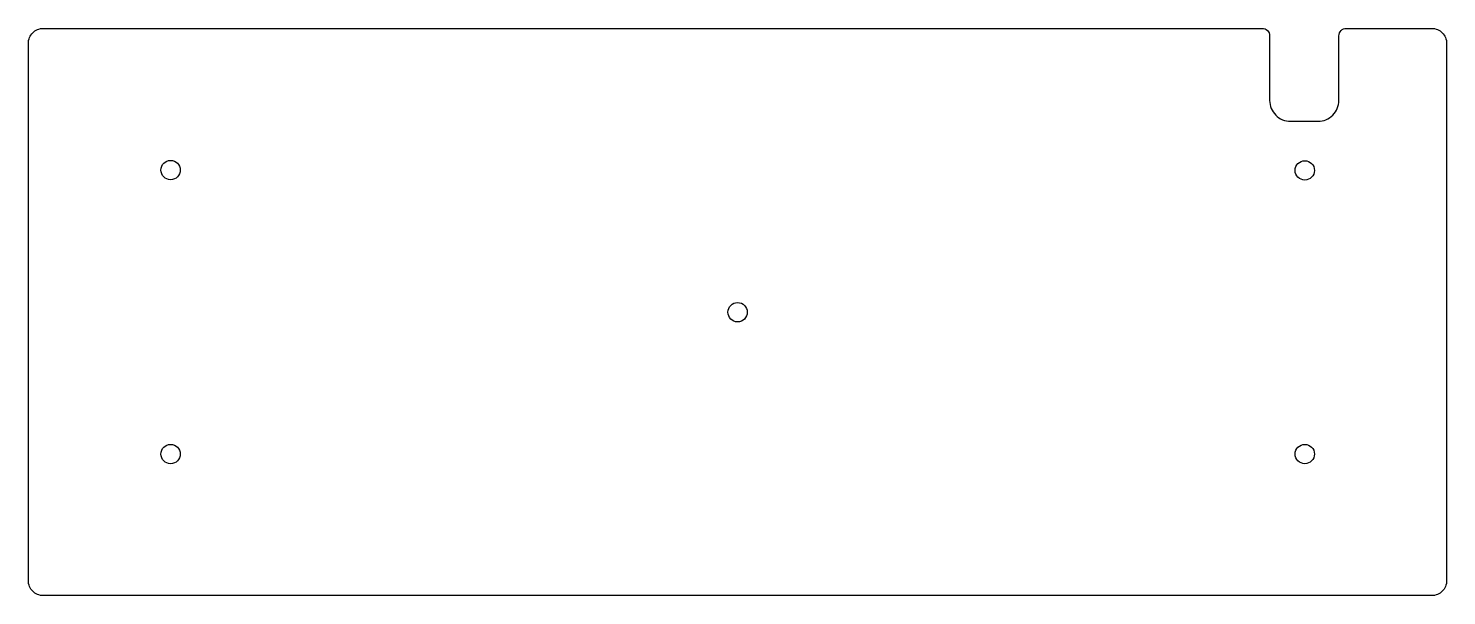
# Model space of a CAD drawing. Header units: millimetres. Extents: x 10 to 200, y -86 to -9.
import ezdxf

# ---------------------------------------------------------------- set-up
doc = ezdxf.new("R2010")
doc.units = ezdxf.units.MM
doc.layers.get('0').update_dxf_attribs({"linetype": 'CONTINUOUS'})

msp = doc.modelspace()

# ---------------------------------------------------------------- linework, layer by layer
msp.add_lwpolyline([(200.05, -11.5), (200.05, -83.7, -0.414214), (198.05, -85.7), (11.5, -85.7, -0.414214), (9.5, -83.7), (9.5, -11.5, -0.414214), (11.5, -9.5), (175.27, -9.5, -0.414214), (176.27, -10.5), (176.27, -19.18, 0.414214), (179.07, -21.98), (182.77, -21.98, 0.414214), (185.57, -19.18), (185.57, -10.5, -0.414214), (186.57, -9.5), (198.05, -9.5, -0.414214)], format="xyb", close=True)
for centre in [(28.61, -28.53), (180.99, -28.58), (104.79, -47.63), (28.61, -66.68), (180.99, -66.68)]:
    msp.add_circle(centre, 1.3)

doc.saveas('drawing.dxf')
